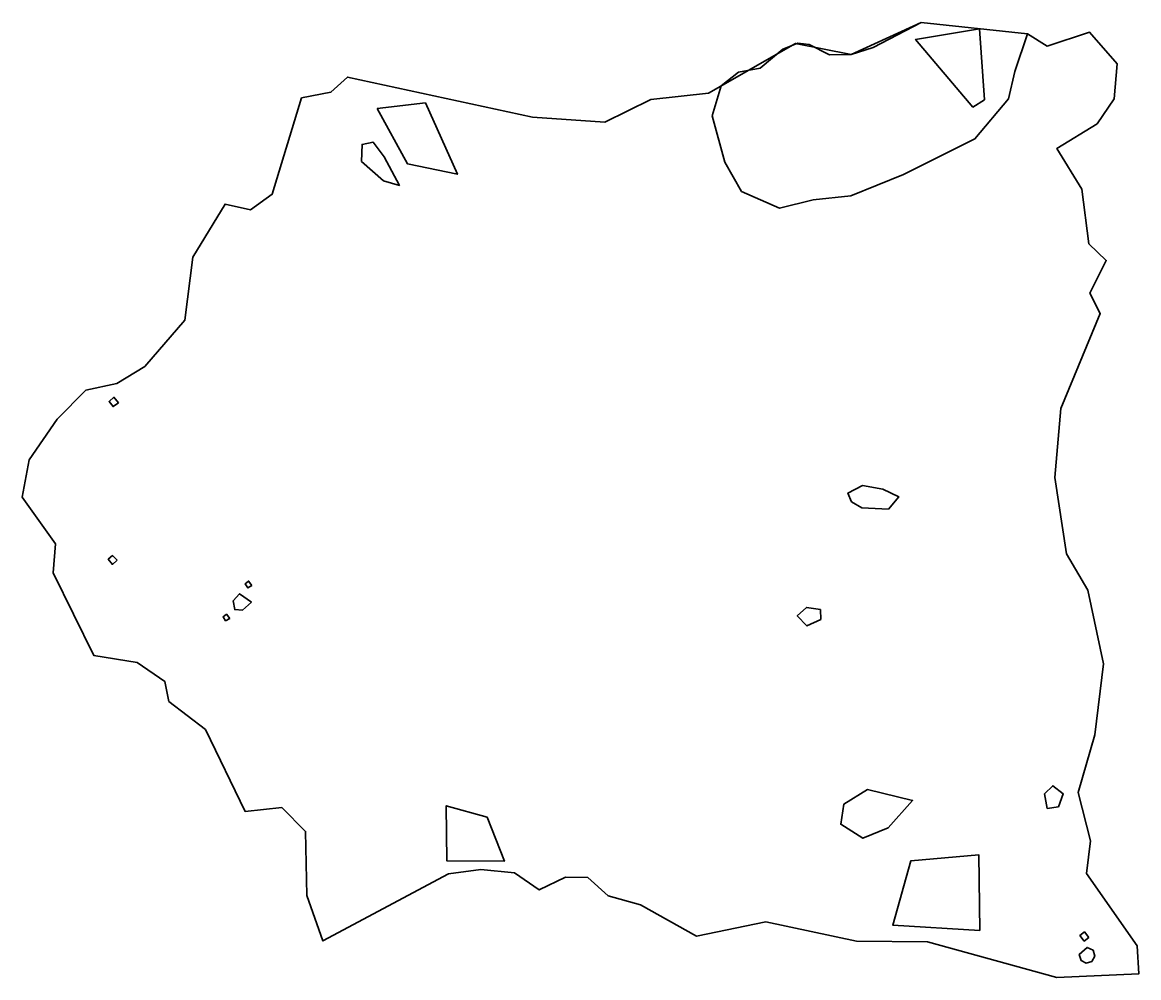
# Model space of a CAD drawing. Extents: x 0 to 10619, y -9083 to 0.
import ezdxf

# ---------------------------------------------------------------- set-up
doc = ezdxf.new("R2010")
doc.units = 0
doc.linetypes.add('Solid', pattern=[0])
for name, color, linetype in [('zone_0_q1', 7, 'Continuous'), ('zone_1_q1', 7, 'Continuous'), ('zone_2_q1', 7, 'Continuous'), ('zone_3_q1', 7, 'Continuous')]:
    doc.layers.add(name, color=color, linetype=linetype)

msp = doc.modelspace()

# ---------------------------------------------------------------- linework, layer by layer
at = {"color": 0, "linetype": 'Solid', "lineweight": 35}
for points in [[(66, -4161), (330, -3772), (605, -3498), (899, -3435), (1164, -3273), (1545, -2831), (1623, -2233), (1929, -1728), (2171, -1784), (2375, -1634), (2656, -718), (2936, -664), (3092, -521), (4854, -902), (5542, -950), (5978, -734), (6528, -673), (7355, -201), (7883, -306), (8551, 0), (9560, -108), (9747, -227), (10150, -93), (10413, -396), (10387, -726), (10223, -966), (9842, -1198), (10079, -1585), (10145, -2107), (10310, -2264), (10156, -2575), (10253, -2768), (9880, -3672), (9822, -4327), (9932, -5054), (10135, -5400), (10284, -6098), (10203, -6774), (10045, -7322), (10161, -7782), (10122, -8092), (10604, -8779), (10619, -9047), (9841, -9083), (8610, -8742), (7935, -8737), (7074, -8553), (6412, -8688), (5879, -8390), (5573, -8306), (5378, -8130), (5167, -8128), (4917, -8249), (4682, -8087), (4360, -8054), (4055, -8096), (2859, -8733), (2707, -8302), (2694, -7693), (2468, -7466), (2120, -7504), (1743, -6725), (1394, -6456), (1354, -6267), (1092, -6088), (681, -6021), (294, -5235), (314, -4957), (0, -4516), (66, -4161)], [(9442, -468), (9382, -728), (9062, -1108), (8382, -1448), (7882, -1648), (7522, -1688), (7202, -1768), (6842, -1608), (6682, -1328), (6562, -888), (6649, -605), (6811, -473), (7018, -435), (7235, -255), (7378, -197), (7485, -212), (7677, -309), (7883, -306), (8095, -239), (8551, 0), (9560, -108), (9442, -468)], [(3442, -1279), (3587, -1550), (3435, -1507), (3227, -1322), (3232, -1160), (3337, -1139), (3442, -1279)], [(916, -3617), (864, -3654), (826, -3606), (871, -3564), (916, -3617)], [(8239, -4628), (7986, -4617), (7888, -4558), (7853, -4475), (7993, -4404), (8184, -4437), (8337, -4511), (8239, -4628)], [(901, -5114), (857, -5154), (817, -5105), (859, -5070), (901, -5114)], [(2184, -5353), (2146, -5377), (2121, -5337), (2152, -5313), (2184, -5353)], [(2179, -5513), (2093, -5590), (2021, -5584), (2007, -5500), (2066, -5433), (2179, -5513)], [(1973, -5667), (1934, -5690), (1910, -5651), (1942, -5627), (1973, -5667)], [(7596, -5679), (7462, -5738), (7371, -5643), (7458, -5562), (7592, -5583), (7596, -5679)], [(8236, -7659), (7996, -7758), (7785, -7624), (7815, -7432), (8039, -7295), (8469, -7397), (8236, -7659)], [(9855, -7459), (9749, -7474), (9724, -7335), (9802, -7259), (9902, -7335), (9855, -7459)], [(10146, -8700), (10101, -8735), (10060, -8683), (10103, -8648), (10146, -8700)], [(10185, -8821), (10202, -8879), (10172, -8930), (10120, -8944), (10072, -8920), (10053, -8862), (10128, -8795), (10185, -8821)]]:
    msp.add_lwpolyline(points, close=True, dxfattribs=at)
at = {"layer": 'zone_0_q1', "color": 40, "linetype": 'Solid', "lineweight": 35}
msp.add_lwpolyline([(9104, -61), (9151, -736), (9043, -806), (8497, -162), (9104, -61)], close=True, dxfattribs=at)
at = {"layer": 'zone_1_q1', "color": 40, "linetype": 'Solid', "lineweight": 35}
msp.add_lwpolyline([(9108, -8636), (8280, -8583), (8452, -7971), (9099, -7916), (9108, -8636)], close=True, dxfattribs=at)
at = {"layer": 'zone_2_q1', "color": 40, "linetype": 'Solid', "lineweight": 35}
msp.add_lwpolyline([(4421, -7558), (4585, -7976), (4037, -7972), (4032, -7448), (4421, -7558)], close=True, dxfattribs=at)
at = {"layer": 'zone_3_q1', "color": 40, "linetype": 'Solid', "lineweight": 35}
msp.add_lwpolyline([(3375, -820), (3834, -765), (4138, -1445), (3663, -1345), (3375, -820)], close=True, dxfattribs=at)

doc.saveas('drawing.dxf')
